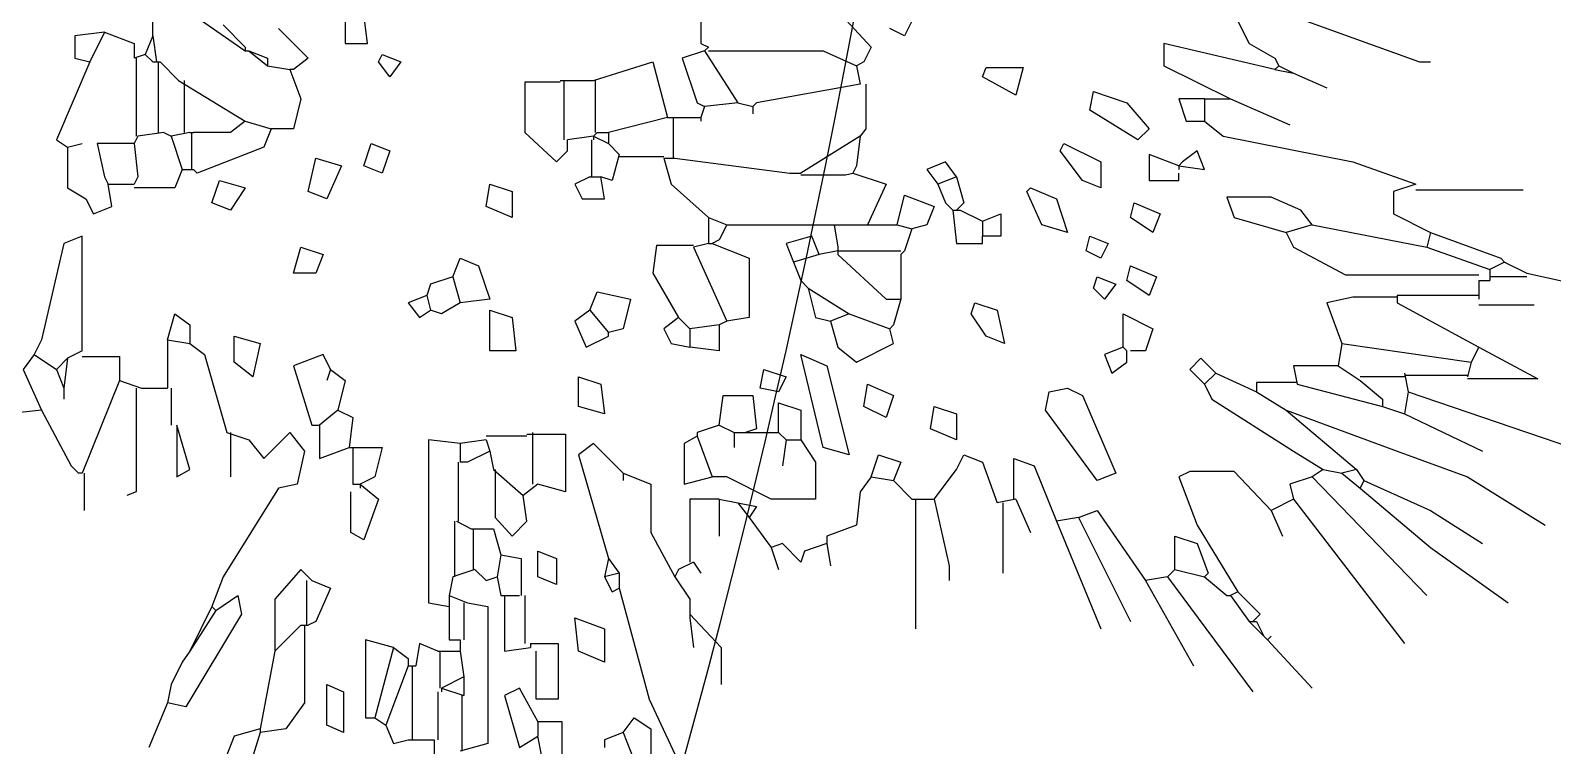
# Model space of a CAD drawing. Header units: inches. Extents: x 242965 to 445791, y 236206 to 423703.
# Drawn here: x 347921.2 to 348033.3, y 354100.4 to 354153.1 of the extents above; entities that cross this region are included whole.
import ezdxf

# ---------------------------------------------------------------- set-up
doc = ezdxf.new("R2010")
doc.units = ezdxf.units.IN
doc.header["$MEASUREMENT"] = 0
doc.layers.add('9', color=251, linetype='Continuous', lineweight=13)
doc.layers.add('NOITHAT', color=8, linetype='Continuous')

# ---------------------------------------------------------------- blocks, each defined once
blk = doc.blocks.new('A$C21B80CA2')
at = {"layer": 'NOITHAT', "linetype": 'Continuous'}
for p, q in [((527.23, 1221.88), (530.78, 1218.06)), ((477.82, 1218.88), (477.82, 1221.33)), ((481.09, 1220.24), (484.64, 1217.79)), ((483, 1219.7), (484.64, 1218.06)), ((492.01, 1220.52), (492.01, 1218.33)), ((493.65, 1218.33), (493.38, 1220.52)), ((518.22, 1219.97), (518.22, 1218.33)), ((533.78, 1219.97), (533.24, 1218.88)), ((557.53, 1220.52), (558.62, 1218.33)), ((561.35, 1220.52), (571.18, 1216.97)), ((474.27, 1219.15), (472.08, 1218.88)), ((472.08, 1218.88), (472.08, 1217.24)), ((474.27, 1219.15), (473.18, 1216.97)), ((474.27, 1219.15), (476.45, 1218.33)), ((477.82, 1218.88), (477.27, 1217.51)), ((477.82, 1218.88), (478.09, 1216.97)), ((487.1, 1219.42), (489.28, 1217.24)), ((533.24, 1218.88), (532.14, 1219.42)), ((472.08, 1217.24), (473.18, 1216.97)), ((476.45, 1218.33), (476.45, 1217.24)), ((477.27, 1217.51), (476.45, 1217.24)), ((476.59, 1217.24), (476.59, 1211.51)), ((477.27, 1217.51), (477.82, 1216.97)), ((484.64, 1218.06), (484.64, 1217.79)), ((484.64, 1217.79), (484.91, 1217.79)), ((484.91, 1217.79), (486.28, 1216.69)), ((484.91, 1217.79), (486.28, 1217.24)), ((486.28, 1217.24), (486.28, 1216.69)), ((489.28, 1217.24), (488.19, 1216.42)), ((492.01, 1218.33), (493.65, 1218.33)), ((494.47, 1216.97), (494.74, 1217.51)), ((494.74, 1217.51), (496.11, 1216.97)), ((518.49, 1217.79), (516.85, 1217.24)), ((516.85, 1217.24), (517.95, 1213.96)), ((518.22, 1218.33), (518.77, 1218.06)), ((518.77, 1218.06), (518.49, 1217.79)), ((518.49, 1217.79), (520.95, 1213.96)), ((518.77, 1217.79), (527.23, 1217.79)), ((527.23, 1217.79), (529.69, 1216.69)), ((530.78, 1218.06), (530.23, 1216.97)), ((552.35, 1218.33), (552.35, 1216.69)), ((560.53, 1216.42), (552.35, 1218.33)), ((558.62, 1218.33), (560.53, 1217.24)), ((560.53, 1217.24), (560.81, 1216.69)), ((473.18, 1216.97), (470.72, 1211.23)), ((477.82, 1216.97), (478.09, 1216.97)), ((478.09, 1216.97), (478.36, 1216.97)), ((478.23, 1216.97), (478.23, 1211.78)), ((478.36, 1216.97), (479.73, 1215.6)), ((486.28, 1216.69), (487.92, 1216.42)), ((488.19, 1216.42), (487.92, 1216.42)), ((487.92, 1216.42), (488.74, 1214.24)), ((495.29, 1215.88), (494.47, 1216.97)), ((496.11, 1216.97), (495.29, 1215.88)), ((510.3, 1215.6), (514.67, 1216.97)), ((514.67, 1216.97), (515.76, 1212.87)), ((530.23, 1216.97), (529.69, 1216.69)), ((529.69, 1216.69), (529.96, 1215.33)), ((538.97, 1215.88), (539.24, 1216.56)), ((539.24, 1216.56), (541.97, 1216.56)), ((541.97, 1216.56), (541.43, 1214.51)), ((552.35, 1216.69), (557.26, 1214.24)), ((560.81, 1216.69), (560.53, 1216.42)), ((560.53, 1216.42), (561.9, 1216.15)), ((560.81, 1216.69), (561.9, 1216.15)), ((561.9, 1216.15), (564.36, 1215.06)), ((571.18, 1216.97), (572, 1216.97)), ((479.73, 1215.6), (484.64, 1212.6)), ((480.14, 1215.6), (480.14, 1211.78)), ((507.85, 1215.47), (505.25, 1215.47)), ((505.25, 1215.47), (505.25, 1211.78)), ((507.85, 1215.6), (510.3, 1215.6)), ((508.12, 1215.6), (508.12, 1211.23)), ((510.44, 1215.6), (510.44, 1211.78)), ((529.96, 1215.33), (522.32, 1213.96)), ((530.37, 1215.33), (530.37, 1212.05)), ((541.43, 1214.51), (538.97, 1215.88)), ((488.74, 1214.24), (488.19, 1212.05)), ((517.95, 1213.96), (518.49, 1213.69)), ((520.95, 1213.96), (518.49, 1213.69)), ((520.95, 1213.96), (522.04, 1213.69)), ((522.32, 1213.96), (522.04, 1213.69)), ((546.88, 1213.42), (547.16, 1214.78)), ((547.16, 1214.78), (549.61, 1213.96)), ((549.61, 1213.96), (551.25, 1212.05)), ((553.44, 1214.24), (553.98, 1212.6)), ((555.35, 1214.24), (553.44, 1214.24)), ((555.35, 1214.24), (557.26, 1214.24)), ((555.35, 1214.24), (555.35, 1212.6)), ((557.26, 1214.24), (561.63, 1212.33)), ((515.76, 1212.87), (511.4, 1211.78)), ((515.76, 1212.87), (516.03, 1212.87)), ((516.03, 1212.87), (516.31, 1212.87)), ((516.17, 1212.87), (516.17, 1209.87)), ((516.31, 1212.87), (518.22, 1212.87)), ((518.49, 1213.69), (518.22, 1212.87)), ((518.22, 1212.87), (518.22, 1212.6)), ((522.04, 1213.69), (522.04, 1213.15)), ((550.43, 1211.23), (546.88, 1213.42)), ((478.63, 1211.78), (476.72, 1211.51)), ((478.63, 1211.78), (479.18, 1211.51)), ((480.55, 1211.78), (479.18, 1211.51)), ((480.55, 1211.78), (480.82, 1211.78)), ((480.68, 1211.78), (480.68, 1209.05)), ((483.55, 1211.78), (480.82, 1211.78)), ((484.64, 1212.6), (483.55, 1211.78)), ((484.64, 1212.6), (486.55, 1212.05)), ((486.55, 1212.05), (486, 1210.69)), ((488.19, 1212.05), (486.55, 1212.05)), ((505.25, 1211.78), (507.57, 1209.6)), ((510.58, 1211.78), (510.3, 1211.51)), ((510.58, 1211.78), (511.4, 1211.78)), ((511.4, 1211.78), (511.4, 1210.96)), ((530.37, 1212.05), (529.96, 1211.51)), ((551.25, 1212.05), (550.43, 1211.23)), ((553.98, 1212.6), (555.35, 1212.6)), ((555.35, 1212.6), (556.71, 1211.51)), ((470.72, 1211.23), (471.54, 1210.69)), ((471.54, 1210.69), (472.63, 1210.96)), ((471.54, 1210.69), (471.54, 1207.69)), ((473.72, 1210.96), (474.27, 1208.51)), ((476.45, 1210.96), (473.72, 1210.96)), ((476.72, 1211.51), (476.45, 1210.96)), ((476.45, 1210.96), (476.72, 1208.51)), ((479.18, 1211.51), (480, 1209.05)), ((486, 1210.69), (481.09, 1208.78)), ((493.38, 1209.32), (493.92, 1210.96)), ((493.92, 1210.96), (495.29, 1210.41)), ((510.3, 1211.51), (508.39, 1211.23)), ((508.39, 1210.41), (508.39, 1211.23)), ((510.17, 1211.23), (510.17, 1208.51)), ((510.3, 1211.51), (510.3, 1211.23)), ((510.3, 1211.51), (511.4, 1210.96)), ((511.4, 1210.96), (512.21, 1210.14)), ((529.96, 1211.51), (525.59, 1208.78)), ((529.96, 1211.51), (529.69, 1209.32)), ((544.7, 1210.41), (544.97, 1210.96)), ((544.97, 1210.96), (547.7, 1209.6)), ((556.71, 1211.51), (566.27, 1209.6)), ((489.28, 1207.41), (489.83, 1209.87)), ((489.83, 1209.87), (491.74, 1209.32)), ((495.29, 1210.41), (494.74, 1208.78)), ((507.57, 1209.6), (508.39, 1210.41)), ((512.21, 1210.14), (511.67, 1208.23)), ((512.21, 1210), (515.49, 1210)), ((515.49, 1209.87), (516.31, 1209.87)), ((515.49, 1209.87), (516.03, 1207.96)), ((516.31, 1209.87), (524.77, 1208.78)), ((536.24, 1209.6), (534.87, 1209.05)), ((537.06, 1208.51), (536.24, 1209.6)), ((546.34, 1208.23), (544.7, 1210.41)), ((547.7, 1209.6), (547.7, 1207.69)), ((551.25, 1210.14), (551.25, 1208.23)), ((553.44, 1209.32), (551.25, 1210.14)), ((553.71, 1209.6), (553.44, 1209.32)), ((554.8, 1210.41), (553.71, 1209.6)), ((555.35, 1209.05), (554.8, 1210.41)), ((566.27, 1209.6), (570.91, 1207.96)), ((474.27, 1208.51), (474.54, 1207.96)), ((476.72, 1208.51), (476.45, 1207.96)), ((480, 1209.05), (479.45, 1207.69)), ((480, 1209.05), (480.82, 1209.05)), ((481.09, 1208.78), (480.82, 1209.05)), ((491.74, 1209.32), (490.65, 1206.87)), ((494.74, 1208.78), (493.38, 1209.32)), ((510.03, 1208.51), (508.94, 1207.96)), ((510.03, 1208.51), (510.85, 1208.51)), ((511.67, 1208.23), (510.85, 1208.51)), ((511.12, 1206.87), (510.85, 1208.51)), ((524.77, 1208.78), (525.59, 1208.78)), ((525.59, 1208.64), (528.87, 1208.64)), ((528.87, 1208.64), (529.41, 1208.78)), ((529.69, 1209.32), (529.41, 1208.78)), ((529.41, 1208.78), (531.87, 1207.96)), ((534.87, 1209.05), (535.69, 1207.96)), ((537.06, 1208.51), (535.69, 1207.96)), ((537.06, 1208.51), (537.6, 1206.59)), ((553.44, 1209.32), (553.44, 1209.05)), ((553.44, 1209.32), (555.35, 1209.05)), ((553.44, 1208.23), (553.44, 1208.78)), ((471.54, 1207.69), (472.9, 1206.87)), ((474.81, 1206.32), (474.54, 1207.96)), ((474.54, 1207.96), (476.45, 1207.96)), ((479.45, 1207.69), (476.45, 1207.69)), ((482.18, 1206.59), (482.73, 1208.23)), ((482.73, 1208.23), (484.64, 1207.69)), ((484.64, 1207.69), (483.55, 1206.05)), ((490.65, 1206.87), (489.28, 1207.41)), ((502.39, 1206.32), (502.66, 1207.96)), ((502.66, 1207.96), (504.3, 1207.41)), ((504.3, 1207.41), (504.3, 1205.5)), ((508.94, 1207.96), (509.48, 1206.87)), ((516.03, 1207.96), (518.77, 1205.5)), ((531.87, 1207.96), (530.5, 1204.96)), ((532.69, 1204.96), (533.24, 1207.14)), ((533.24, 1207.14), (535.42, 1206.32)), ((535.69, 1207.96), (536.24, 1206.59)), ((542.24, 1207.41), (542.52, 1207.69)), ((543.34, 1204.96), (542.24, 1207.41)), ((542.52, 1207.69), (544.43, 1206.87)), ((547.7, 1207.69), (546.34, 1208.23)), ((551.25, 1208.23), (553.44, 1208.23)), ((570.91, 1207.96), (569.27, 1207.41)), ((569.27, 1207.41), (569.27, 1205.77)), ((570.91, 1207.55), (578.83, 1207.55)), ((472.9, 1206.87), (473.45, 1205.77)), ((473.45, 1205.77), (474.81, 1206.32)), ((483.55, 1206.05), (482.18, 1206.59)), ((504.3, 1205.5), (502.39, 1206.32)), ((509.48, 1206.87), (511.12, 1206.87)), ((535.42, 1206.32), (534.87, 1204.96)), ((536.24, 1206.59), (536.78, 1206.05)), ((536.78, 1206.05), (537.06, 1206.05)), ((536.78, 1206.05), (537.06, 1203.59)), ((537.6, 1206.59), (537.06, 1206.05)), ((537.06, 1206.05), (537.33, 1206.05)), ((537.33, 1206.05), (538.97, 1205.23)), ((544.43, 1206.87), (545.25, 1204.41)), ((549.89, 1205.5), (550.16, 1206.59)), ((550.16, 1206.59), (552.07, 1205.77)), ((556.98, 1207), (557.53, 1205.5)), ((560.26, 1207), (556.98, 1207)), ((562.45, 1206.05), (560.26, 1207)), ((563.27, 1204.96), (562.45, 1206.05)), ((518.77, 1205.5), (520.13, 1204.96)), ((518.77, 1205.5), (518.77, 1203.59)), ((520.13, 1204.96), (519.58, 1203.86)), ((520.13, 1204.96), (528.05, 1204.96)), ((528.05, 1204.96), (530.5, 1204.96)), ((528.05, 1204.96), (528.32, 1203.32)), ((530.5, 1204.96), (532.69, 1204.96)), ((532.69, 1204.96), (533.78, 1204.68)), ((534.87, 1204.96), (533.78, 1204.68)), ((538.97, 1205.23), (540.33, 1205.77)), ((538.97, 1205.23), (538.97, 1204.14)), ((540.33, 1205.77), (540.33, 1204.14)), ((545.25, 1204.41), (543.34, 1204.96)), ((551.53, 1204.41), (549.89, 1205.5)), ((552.07, 1205.77), (551.53, 1204.41)), ((557.53, 1205.5), (561.35, 1204.41)), ((563.27, 1204.96), (561.35, 1204.41)), ((563.27, 1204.96), (571.73, 1203.32)), ((569.27, 1205.77), (572, 1204.41)), ((472.63, 1204.14), (471.26, 1203.59)), ((472.63, 1195.67), (472.63, 1204.14)), ((519.58, 1203.86), (519.04, 1203.59)), ((526.41, 1204.14), (524.5, 1203.59)), ((526.95, 1202.77), (526.41, 1204.14)), ((533.78, 1204.68), (533.24, 1203.04)), ((538.97, 1203.59), (538.97, 1204.14)), ((540.33, 1204.14), (538.97, 1204.14)), ((546.61, 1203.04), (546.88, 1204.14)), ((546.88, 1204.14), (548.25, 1203.59)), ((561.35, 1204.41), (561.9, 1203.32)), ((572, 1204.41), (571.73, 1203.32)), ((572, 1204.41), (577.19, 1202.5)), ((471.26, 1203.59), (469.63, 1196.49)), ((488.19, 1201.41), (488.74, 1203.32)), ((488.74, 1203.32), (490.37, 1202.77)), ((490.37, 1202.77), (489.83, 1201.41)), ((514.94, 1203.45), (514.67, 1201.41)), ((517.67, 1203.45), (514.94, 1203.45)), ((518.77, 1203.59), (517.67, 1203.32)), ((517.67, 1203.32), (520.13, 1197.86)), ((518.77, 1203.59), (519.04, 1203.59)), ((519.04, 1203.59), (521.77, 1202.5)), ((524.5, 1203.59), (525.04, 1202.22)), ((526.95, 1202.77), (525.04, 1202.22)), ((528.32, 1203.04), (526.95, 1202.77)), ((528.32, 1203.32), (528.32, 1203.04)), ((528.32, 1203.04), (532.96, 1203.04)), ((528.32, 1203.04), (528.32, 1202.77)), ((528.32, 1202.77), (531.87, 1199.49)), ((533.24, 1203.04), (532.96, 1202.77)), ((532.96, 1202.77), (532.96, 1199.49)), ((537.06, 1203.59), (538.97, 1203.59)), ((547.7, 1202.5), (546.61, 1203.04)), ((548.25, 1203.59), (547.7, 1202.5)), ((561.9, 1203.32), (565.72, 1201.27)), ((571.73, 1203.32), (576.37, 1201.68)), ((499.93, 1201.13), (500.48, 1202.5)), ((500.48, 1202.5), (501.84, 1201.95)), ((501.84, 1201.95), (502.66, 1199.49)), ((521.77, 1202.5), (521.77, 1198.13)), ((525.04, 1202.22), (525.59, 1200.86)), ((549.61, 1200.86), (549.89, 1201.95)), ((549.89, 1201.95), (551.8, 1201.13)), ((577.46, 1202.22), (576.37, 1201.68)), ((576.37, 1201.68), (576.37, 1200.86)), ((577.19, 1202.5), (577.46, 1202.22)), ((577.46, 1202.22), (579.1, 1201.41)), ((489.83, 1201.41), (488.19, 1201.41)), ((498.29, 1200.59), (498.02, 1199.77)), ((499.93, 1201.13), (498.29, 1200.59)), ((499.93, 1201.13), (500.48, 1199.22)), ((514.67, 1201.41), (516.58, 1198.13)), ((525.59, 1200.86), (526.14, 1200.31)), ((547.16, 1200.31), (547.43, 1201.13)), ((547.43, 1201.13), (548.8, 1200.59)), ((548.8, 1200.59), (547.98, 1199.49)), ((551.25, 1199.77), (549.61, 1200.86)), ((551.8, 1201.13), (551.25, 1199.77)), ((565.72, 1201.27), (569.54, 1201.27)), ((569.54, 1201.27), (572, 1201.27)), ((572, 1201.27), (575.55, 1201.27)), ((575.55, 1200.86), (576.37, 1200.86)), ((575.55, 1200.86), (575.55, 1199.49)), ((579.1, 1201.13), (576.37, 1201.13)), ((579.1, 1201.41), (584.01, 1200.31)), ((498.02, 1199.77), (496.65, 1199.22)), ((498.02, 1199.77), (498.29, 1198.67)), ((502.66, 1199.49), (500.48, 1199.22)), ((510.03, 1198.67), (510.58, 1200.04)), ((510.58, 1200.04), (513.03, 1199.49)), ((513.03, 1199.49), (512.49, 1197.31)), ((526.14, 1200.31), (529.14, 1198.4)), ((526.14, 1200.31), (526.68, 1198.13)), ((531.87, 1199.49), (532.96, 1199.49)), ((532.96, 1199.49), (532.42, 1197.59)), ((547.98, 1199.49), (547.16, 1200.31)), ((566.27, 1199.63), (564.36, 1199.22)), ((569.54, 1199.63), (566.27, 1199.63)), ((569.54, 1199.77), (569.54, 1199.22)), ((575.55, 1199.77), (569.54, 1199.77)), ((478.91, 1196.49), (479.45, 1198.4)), ((479.45, 1198.4), (480.55, 1197.59)), ((496.65, 1199.22), (497.47, 1198.13)), ((497.47, 1198.13), (498.29, 1198.67)), ((499.11, 1198.4), (498.29, 1198.67)), ((500.48, 1199.22), (499.11, 1198.4)), ((502.66, 1195.67), (502.66, 1198.67)), ((502.66, 1198.67), (504.3, 1198.13)), ((510.03, 1198.67), (508.94, 1197.86)), ((510.03, 1198.67), (511.4, 1197.04)), ((529.14, 1198.4), (527.77, 1197.86)), ((529.14, 1198.4), (532.14, 1197.31)), ((538.15, 1198.4), (538.42, 1199.22)), ((539.24, 1196.77), (538.15, 1198.4)), ((538.42, 1199.22), (540.06, 1198.67)), ((540.06, 1198.67), (540.61, 1196.22)), ((549.34, 1198.4), (551.53, 1197.31)), ((549.34, 1195.95), (549.34, 1198.4)), ((564.36, 1199.22), (565.45, 1196.22)), ((569.54, 1199.22), (575.55, 1195.95)), ((575.55, 1199.08), (579.64, 1199.08)), ((480.55, 1197.59), (480.55, 1196.22)), ((504.3, 1198.13), (504.57, 1195.67)), ((508.94, 1197.86), (509.76, 1195.95)), ((512.49, 1197.31), (511.4, 1197.04)), ((511.4, 1196.77), (511.4, 1197.04)), ((516.58, 1198.13), (515.49, 1197.31)), ((515.49, 1197.31), (516.03, 1196.22)), ((516.58, 1198.13), (517.4, 1197.31)), ((519.58, 1197.59), (517.4, 1197.31)), ((517.4, 1197.31), (517.4, 1195.95)), ((520.13, 1197.86), (519.58, 1197.59)), ((519.58, 1197.59), (519.58, 1195.67)), ((521.77, 1198.13), (520.13, 1197.86)), ((526.68, 1198.13), (527.77, 1197.86)), ((527.77, 1197.86), (528.32, 1195.95)), ((532.42, 1197.59), (532.14, 1197.31)), ((532.42, 1196.22), (532.14, 1197.31)), ((551.53, 1197.31), (550.98, 1195.67)), ((469.63, 1196.49), (469.08, 1195.4)), ((478.91, 1196.49), (480.55, 1196.22)), ((478.91, 1196.49), (478.91, 1192.94)), ((480.55, 1196.22), (481.64, 1195.4)), ((483.82, 1194.85), (483.82, 1196.77)), ((483.82, 1196.77), (485.73, 1196.22)), ((485.73, 1196.22), (485.19, 1193.76)), ((509.76, 1195.95), (511.4, 1196.77)), ((516.03, 1196.22), (517.4, 1195.95)), ((519.58, 1195.67), (517.4, 1195.95)), ((528.32, 1195.95), (529.69, 1194.85)), ((529.69, 1194.85), (532.42, 1196.22)), ((540.61, 1196.22), (539.24, 1196.77)), ((549.34, 1195.95), (547.98, 1195.4)), ((549.34, 1195.95), (549.61, 1195.67)), ((565.45, 1196.22), (565.18, 1194.58)), ((565.45, 1196.22), (575, 1194.85)), ((575.55, 1195.95), (575, 1194.85)), ((575.55, 1195.95), (579.92, 1193.63)), ((469.08, 1195.4), (468.26, 1194.31)), ((469.08, 1195.4), (470.72, 1194.31)), ((471.54, 1195.13), (470.72, 1194.31)), ((471.54, 1195.13), (471.26, 1192.94)), ((472.63, 1195.67), (471.54, 1195.13)), ((472.63, 1195.26), (475.36, 1195.26)), ((475.36, 1195.26), (475.36, 1193.49)), ((481.64, 1195.4), (483.28, 1189.67)), ((485.19, 1193.76), (483.82, 1194.85)), ((490.37, 1195.4), (488.19, 1194.58)), ((490.92, 1194.31), (490.37, 1195.4)), ((504.57, 1195.67), (502.66, 1195.67)), ((527.23, 1188.57), (525.59, 1195.4)), ((525.59, 1195.4), (527.5, 1194.58)), ((547.98, 1195.4), (548.52, 1194.04)), ((548.52, 1194.04), (549.61, 1194.85)), ((549.61, 1194.85), (549.61, 1195.67)), ((550.98, 1195.67), (549.89, 1195.67)), ((555.08, 1195.13), (554.26, 1194.31)), ((556.17, 1194.04), (555.08, 1195.13)), ((575, 1194.85), (574.73, 1193.76)), ((468.26, 1194.31), (469.63, 1191.3)), ((470.72, 1194.31), (471.26, 1192.94)), ((488.19, 1194.58), (489.55, 1190.21)), ((490.92, 1194.31), (490.65, 1193.49)), ((490.92, 1194.31), (492.01, 1193.49)), ((509.21, 1191.58), (509.21, 1193.76)), ((509.21, 1193.76), (510.85, 1193.22)), ((522.59, 1192.94), (522.86, 1194.31)), ((522.86, 1194.31), (524.5, 1193.76)), ((524.5, 1193.76), (523.95, 1192.67)), ((527.5, 1194.58), (529.14, 1188.03)), ((554.26, 1194.31), (555.35, 1193.22)), ((556.17, 1194.04), (555.35, 1193.22)), ((556.17, 1194.04), (559.17, 1192.67)), ((561.9, 1194.58), (562.17, 1193.22)), ((565.18, 1194.58), (561.9, 1194.58)), ((565.18, 1194.58), (566.81, 1193.49)), ((570.09, 1193.76), (566.81, 1193.76)), ((570.09, 1194.04), (570.36, 1192.67)), ((570.09, 1193.9), (574.73, 1193.9)), ((471.26, 1192.94), (471.26, 1192.12)), ((475.36, 1193.49), (472.63, 1186.67)), ((475.36, 1193.49), (477, 1192.94)), ((476.59, 1192.94), (476.59, 1185.3)), ((477, 1192.94), (478.91, 1192.94)), ((479.18, 1192.94), (479.18, 1190.21)), ((492.01, 1193.49), (491.47, 1191.3)), ((510.85, 1193.22), (511.12, 1191.03)), ((523.95, 1192.67), (522.59, 1192.94)), ((530.23, 1191.58), (530.5, 1193.22)), ((530.5, 1193.22), (532.42, 1192.4)), ((543.61, 1191.3), (543.88, 1192.67)), ((543.88, 1192.67), (545.25, 1192.94)), ((545.25, 1192.94), (546.34, 1192.4)), ((555.35, 1193.22), (555.89, 1192.12)), ((559.17, 1193.35), (559.17, 1192.67)), ((562.17, 1193.35), (559.17, 1193.35)), ((559.17, 1192.67), (561.35, 1191.3)), ((562.17, 1193.22), (568.45, 1191.58)), ((566.81, 1193.49), (568.45, 1192.12)), ((570.36, 1192.67), (570.09, 1191.03)), ((570.36, 1192.67), (582.38, 1188.57)), ((579.92, 1193.63), (574.73, 1193.63)), ((511.12, 1191.03), (509.21, 1191.58)), ((519.58, 1190.21), (519.86, 1192.4)), ((519.86, 1192.4), (522.04, 1192.4)), ((522.04, 1192.4), (522.32, 1189.94)), ((523.95, 1191.85), (525.59, 1191.3)), ((523.95, 1189.67), (523.95, 1191.85)), ((531.87, 1190.76), (530.23, 1191.58)), ((532.42, 1192.4), (531.87, 1190.76)), ((535.14, 1189.94), (535.42, 1191.58)), ((535.42, 1191.58), (537.06, 1191.03)), ((546.34, 1192.4), (548.8, 1186.67)), ((555.89, 1192.12), (561.9, 1188.3)), ((568.45, 1192.12), (568.45, 1191.58)), ((568.45, 1191.58), (570.09, 1191.03)), ((469.63, 1191.3), (467.17, 1191.03)), ((469.63, 1191.3), (471.81, 1187.21)), ((491.47, 1191.3), (490.1, 1190.21)), ((491.47, 1191.3), (492.56, 1190.76)), ((492.56, 1190.76), (492.29, 1188.57)), ((525.59, 1191.3), (525.59, 1189.12)), ((537.06, 1191.03), (537.06, 1189.12)), ((547.43, 1186.12), (543.61, 1191.3)), ((561.35, 1191.3), (569.54, 1188.3)), ((561.35, 1191.3), (566.54, 1186.94)), ((570.09, 1191.03), (575.82, 1188.3)), ((480.55, 1186.94), (479.59, 1190.21)), ((479.59, 1190.21), (479.59, 1186.39)), ((483.28, 1189.67), (484.91, 1189.12)), ((483.55, 1189.67), (483.55, 1186.39)), ((486, 1187.76), (487.92, 1189.67)), ((487.92, 1189.67), (489.01, 1188.3)), ((489.55, 1190.21), (490.1, 1190.21)), ((490.1, 1190.21), (490.1, 1187.76)), ((505.39, 1189.39), (502.39, 1189.39)), ((505.39, 1189.53), (508.25, 1189.53)), ((505.8, 1189.67), (505.8, 1185.85)), ((508.25, 1189.53), (508.25, 1185.3)), ((517.95, 1189.39), (516.99, 1188.85)), ((519.58, 1190.21), (517.95, 1189.67)), ((517.95, 1189.67), (517.95, 1189.39)), ((517.95, 1189.39), (519.04, 1186.39)), ((519.58, 1190.21), (520.68, 1189.67)), ((520.68, 1189.67), (521.5, 1189.67)), ((520.68, 1189.67), (520.68, 1188.57)), ((522.32, 1189.94), (521.5, 1189.67)), ((521.5, 1189.67), (523.95, 1189.67)), ((523.95, 1189.67), (524.5, 1189.12)), ((537.06, 1189.12), (535.14, 1189.94)), ((484.91, 1189.12), (486, 1187.76)), ((489.01, 1188.3), (488.46, 1185.85)), ((490.1, 1187.76), (492.29, 1188.57)), ((492.29, 1188.57), (492.56, 1188.57)), ((492.56, 1188.57), (492.56, 1185.85)), ((492.56, 1188.57), (494.74, 1188.57)), ((494.74, 1188.57), (494.19, 1186.39)), ((498.15, 1189.12), (498.15, 1177.11)), ((500.48, 1188.85), (498.15, 1189.12)), ((502.39, 1189.12), (500.48, 1188.85)), ((500.48, 1188.85), (500.48, 1187.48)), ((502.66, 1188.3), (501.02, 1187.48)), ((502.39, 1189.12), (502.66, 1188.3)), ((502.66, 1188.3), (502.93, 1186.94)), ((510.3, 1188.85), (509.21, 1188.03)), ((512.49, 1186.67), (510.3, 1188.85)), ((516.99, 1188.85), (516.99, 1185.85)), ((524.5, 1189.12), (524.23, 1187.21)), ((524.5, 1189.12), (525.59, 1189.12)), ((525.59, 1189.12), (526.68, 1187.48)), ((529.14, 1188.03), (527.23, 1188.57)), ((561.9, 1188.3), (564.08, 1186.94)), ((569.54, 1188.3), (574.73, 1186.39)), ((471.81, 1187.21), (472.36, 1186.67)), ((500.34, 1187.48), (500.34, 1183.12)), ((501.02, 1187.48), (500.48, 1187.48)), ((509.21, 1188.03), (511.4, 1180.38)), ((526.68, 1187.48), (526.68, 1184.75)), ((530.78, 1186.39), (531.32, 1188.03)), ((531.32, 1188.03), (532.96, 1187.48)), ((532.96, 1187.48), (532.42, 1186.12)), ((537.06, 1186.94), (537.6, 1188.03)), ((537.6, 1188.03), (538.97, 1187.48)), ((538.97, 1187.48), (540.06, 1184.48)), ((541.29, 1187.76), (542.79, 1187.21)), ((541.29, 1184.75), (541.29, 1187.76)), ((542.79, 1187.21), (544.43, 1183.12)), ((472.63, 1186.67), (472.36, 1186.67)), ((472.77, 1186.67), (472.77, 1183.93)), ((479.59, 1186.39), (480.55, 1186.94)), ((488.46, 1185.85), (487.1, 1185.57)), ((492.56, 1185.85), (493.1, 1185.85)), ((494.19, 1186.39), (493.1, 1185.85)), ((493.1, 1185.85), (494.47, 1184.75)), ((493.1, 1185.85), (493.1, 1185.57)), ((502.93, 1186.94), (505.11, 1185.03)), ((503.07, 1186.94), (503.07, 1183.39)), ((506.21, 1185.85), (505.11, 1185.03)), ((508.25, 1185.3), (506.21, 1185.85)), ((512.49, 1186.67), (514.54, 1185.85)), ((512.49, 1186.67), (512.49, 1186.12)), ((514.54, 1185.85), (514.54, 1182.3)), ((516.99, 1185.85), (519.04, 1186.39)), ((520.13, 1186.39), (519.04, 1186.39)), ((523.41, 1184.75), (520.13, 1186.39)), ((530.78, 1186.39), (529.96, 1185.3)), ((530.78, 1186.39), (532.42, 1186.12)), ((532.42, 1186.12), (533.78, 1184.75)), ((535.42, 1184.75), (537.06, 1186.94)), ((548.8, 1186.67), (547.43, 1186.12)), ((554.26, 1186.8), (553.44, 1186.39)), ((553.44, 1186.39), (554.8, 1182.84)), ((557.53, 1186.8), (554.26, 1186.8)), ((560.26, 1183.93), (557.53, 1186.8)), ((563.27, 1186.39), (561.63, 1185.85)), ((561.63, 1185.85), (561.9, 1184.75)), ((564.08, 1186.94), (563.27, 1186.39)), ((563.27, 1186.39), (571.73, 1177.66)), ((564.08, 1186.94), (565.45, 1186.67)), ((566.54, 1186.94), (565.45, 1186.67)), ((565.45, 1186.67), (566.81, 1185.57)), ((566.54, 1186.94), (567.09, 1186.12)), ((567.09, 1186.12), (566.81, 1185.57)), ((567.09, 1186.12), (572, 1183.93)), ((574.73, 1186.39), (580.46, 1182.84)), ((476.59, 1185.3), (475.9, 1185.03)), ((487.1, 1185.57), (483, 1179.02)), ((492.42, 1182.3), (492.42, 1185.3)), ((494.47, 1184.75), (493.38, 1181.75)), ((505.39, 1183.12), (505.11, 1185.03)), ((517.4, 1184.75), (517.4, 1180.11)), ((519.58, 1184.75), (517.4, 1184.75)), ((519.58, 1184.75), (520.95, 1184.48)), ((519.58, 1184.75), (519.58, 1182.02)), ((526.68, 1184.75), (523.41, 1184.75)), ((529.96, 1185.3), (529.69, 1182.84)), ((533.78, 1184.75), (535.42, 1184.75)), ((534.05, 1184.75), (534.05, 1175.2)), ((535.42, 1184.75), (536.51, 1179.84)), ((541.43, 1184.75), (540.06, 1184.48)), ((541.43, 1184.75), (542.52, 1182.3)), ((561.9, 1184.75), (560.26, 1183.93)), ((561.9, 1184.75), (570.09, 1174.11)), ((566.81, 1185.57), (572, 1181.2)), ((520.95, 1184.48), (521.77, 1183.39)), ((520.95, 1184.48), (522.32, 1184.21)), ((522.32, 1184.21), (521.77, 1183.39)), ((540.47, 1184.48), (540.47, 1179.29)), ((546.06, 1183.39), (547.43, 1183.93)), ((547.43, 1183.93), (550.98, 1178.75)), ((560.26, 1183.93), (561.08, 1182.02)), ((572, 1183.93), (575.82, 1181.48)), ((500.07, 1183.12), (500.07, 1179.02)), ((500.2, 1183.12), (501.29, 1182.57)), ((501.29, 1182.57), (502.93, 1182.57)), ((501.43, 1182.57), (501.43, 1179.57)), ((502.93, 1182.57), (503.48, 1180.66)), ((503.07, 1183.39), (504.3, 1182.02)), ((504.3, 1182.02), (505.39, 1183.12)), ((521.77, 1183.39), (523.41, 1181.2)), ((529.69, 1182.84), (527.5, 1182.02)), ((546.06, 1183.39), (544.43, 1183.12)), ((544.43, 1183.12), (547.7, 1175.2)), ((546.06, 1183.39), (549.89, 1175.74)), ((554.8, 1182.84), (557.8, 1177.93)), ((493.38, 1181.75), (492.42, 1182.3)), ((514.54, 1182.3), (516.31, 1179.02)), ((524.23, 1181.48), (523.41, 1181.2)), ((525.59, 1180.11), (524.23, 1181.48)), ((527.5, 1181.48), (525.86, 1180.93)), ((527.5, 1182.02), (527.5, 1181.48)), ((527.5, 1181.48), (527.77, 1179.84)), ((553.16, 1182.02), (554.8, 1181.48)), ((553.16, 1179.57), (553.16, 1182.02)), ((554.8, 1181.48), (555.62, 1179.29)), ((503.48, 1180.66), (503.21, 1179.02)), ((503.48, 1180.66), (504.98, 1180.38)), ((504.98, 1180.38), (504.98, 1177.66)), ((506.21, 1180.93), (507.57, 1180.38)), ((506.21, 1179.02), (506.21, 1180.93)), ((507.57, 1180.38), (507.57, 1178.47)), ((511.4, 1180.38), (511.12, 1179.02)), ((511.4, 1180.38), (512.21, 1179.29)), ((523.41, 1181.2), (523.95, 1179.57)), ((525.86, 1180.93), (525.59, 1180.11)), ((572, 1181.2), (577.73, 1177.11)), ((488.74, 1179.57), (486.82, 1177.38)), ((489.55, 1178.75), (488.74, 1179.57)), ((501.57, 1179.57), (499.93, 1179.02)), ((501.57, 1179.57), (502.39, 1178.75)), ((512.21, 1179.29), (511.12, 1179.02)), ((512.21, 1179.29), (512.21, 1178.2)), ((516.58, 1179.57), (516.31, 1179.02)), ((517.67, 1180.11), (516.58, 1179.57)), ((517.67, 1180.11), (518.22, 1179.29)), ((536.51, 1179.84), (536.51, 1178.75)), ((553.16, 1179.57), (552.62, 1179.02)), ((553.16, 1179.57), (555.35, 1179.02)), ((555.62, 1179.29), (555.35, 1179.02)), ((483, 1179.02), (482.18, 1176.84)), ((489.15, 1178.75), (489.15, 1175.47)), ((489.55, 1178.75), (490.92, 1178.2)), ((490.92, 1178.2), (489.83, 1175.74)), ((499.93, 1179.02), (499.66, 1177.66)), ((502.39, 1178.75), (503.21, 1179.02)), ((503.21, 1179.02), (503.48, 1177.66)), ((507.57, 1178.47), (506.21, 1179.02)), ((511.12, 1179.02), (511.67, 1177.93)), ((511.67, 1177.93), (512.21, 1178.2)), ((512.21, 1178.2), (514.4, 1170.01)), ((516.31, 1179.02), (517.4, 1177.38)), ((552.62, 1179.02), (550.98, 1178.75)), ((550.98, 1178.75), (554.53, 1172.47)), ((552.62, 1179.02), (558.9, 1170.56)), ((555.35, 1179.02), (556.98, 1177.66)), ((482.46, 1176.56), (484.09, 1177.66)), ((484.09, 1177.66), (484.37, 1176.29)), ((486.82, 1177.38), (486.82, 1173.56)), ((498.15, 1177.11), (499.66, 1176.84)), ((499.66, 1177.66), (501.02, 1177.11)), ((499.66, 1177.66), (499.66, 1176.84)), ((500.75, 1177.11), (500.75, 1174.38)), ((501.02, 1177.11), (502.52, 1176.84)), ((503.48, 1177.66), (504.84, 1177.66)), ((503.75, 1177.66), (503.75, 1173.56)), ((505.25, 1177.66), (505.25, 1174.11)), ((517.4, 1177.38), (517.4, 1176.29)), ((517.4, 1177.38), (517.4, 1176.29)), ((556.98, 1177.66), (557.26, 1177.66)), ((557.8, 1177.93), (557.26, 1177.66)), ((557.26, 1177.66), (558.62, 1175.74)), ((557.8, 1177.93), (559.44, 1176.29)), ((484.37, 1176.29), (480.27, 1169.46)), ((482.18, 1176.84), (480.55, 1173.56)), ((482.46, 1176.56), (480.55, 1173.56)), ((482.18, 1176.84), (482.46, 1176.56)), ((489.83, 1175.74), (489.28, 1175.47)), ((499.66, 1176.84), (499.66, 1174.38)), ((502.52, 1176.84), (502.52, 1166.74)), ((509.21, 1173.56), (508.94, 1176.02)), ((508.94, 1176.02), (511.12, 1175.2)), ((517.4, 1176.29), (517.4, 1176.02)), ((517.4, 1176.29), (519.72, 1173.83)), ((517.4, 1176.02), (517.67, 1173.83)), ((558.62, 1175.74), (558.9, 1175.74)), ((558.62, 1175.74), (559.72, 1174.65)), ((559.44, 1176.29), (558.9, 1175.74)), ((558.9, 1175.74), (559.17, 1175.74)), ((559.17, 1175.74), (559.72, 1174.65)), ((488.74, 1175.47), (486.82, 1173.56)), ((488.74, 1175.47), (489.28, 1175.47)), ((489.01, 1175.47), (489.01, 1169.74)), ((511.12, 1175.2), (511.12, 1172.74)), ((559.72, 1174.65), (559.99, 1174.38)), ((559.99, 1174.38), (560.26, 1174.65)), ((480.55, 1173.56), (480, 1172.74)), ((486.82, 1173.56), (485.73, 1167.83)), ((486.82, 1173.56), (486.82, 1173.56)), ((493.51, 1174.38), (493.51, 1168.65)), ((495.56, 1173.83), (493.51, 1174.38)), ((495.56, 1173.83), (494.19, 1168.65)), ((495.56, 1173.83), (496.65, 1173.01)), ((497.47, 1174.11), (497.2, 1172.47)), ((498.84, 1173.56), (497.47, 1174.11)), ((498.84, 1173.56), (500.48, 1173.56)), ((498.97, 1173.56), (498.97, 1170.83)), ((499.66, 1174.38), (500.48, 1174.38)), ((500.48, 1174.38), (500.48, 1173.56)), ((500.48, 1173.56), (500.75, 1171.65)), ((503.75, 1173.56), (505.66, 1173.83)), ((505.66, 1174.11), (507.71, 1174.11)), ((505.66, 1174.11), (505.66, 1173.83)), ((506.07, 1170.01), (506.07, 1173.56)), ((507.71, 1174.11), (507.71, 1170.01)), ((511.12, 1172.74), (509.21, 1173.56)), ((519.72, 1173.83), (519.72, 1171.1)), ((559.99, 1174.38), (563.27, 1170.83)), ((480, 1172.74), (479.18, 1171.1)), ((480, 1172.74), (479.18, 1171.1)), ((496.65, 1172.47), (495.01, 1168.1)), ((496.65, 1173.01), (496.65, 1172.47)), ((496.65, 1172.47), (497.2, 1172.47)), ((496.93, 1172.47), (496.93, 1167.01)), ((500.75, 1171.65), (499.11, 1170.83)), ((500.75, 1171.65), (500.75, 1170.28)), ((479.18, 1171.1), (478.91, 1169.74)), ((490.65, 1168.1), (490.65, 1171.1)), ((490.65, 1171.1), (491.88, 1170.56)), ((491.88, 1170.56), (491.88, 1167.56)), ((498.84, 1170.56), (498.84, 1167.01)), ((499.11, 1170.83), (499.11, 1170.56)), ((499.11, 1170.83), (500.75, 1170.28)), ((500.61, 1170.28), (500.61, 1166.19)), ((504.84, 1170.83), (503.75, 1170.28)), ((503.75, 1170.28), (504.84, 1166.46)), ((506.21, 1168.37), (504.84, 1170.83)), ((478.91, 1169.74), (477.54, 1166.46)), ((480.27, 1169.46), (478.91, 1169.74)), ((489.01, 1169.74), (487.64, 1167.83)), ((507.71, 1170.01), (506.07, 1170.01)), ((514.4, 1170.01), (516.85, 1164.82)), ((491.88, 1167.56), (490.65, 1168.1)), ((493.51, 1168.65), (494.19, 1168.65)), ((494.19, 1168.65), (495.01, 1168.1)), ((495.01, 1168.1), (495.56, 1166.74)), ((506.21, 1168.37), (507.98, 1168.37)), ((506.21, 1168.37), (506.21, 1167.28)), ((507.98, 1168.37), (507.98, 1165.37)), ((512.49, 1167.56), (513.31, 1168.65)), ((513.31, 1168.65), (514.54, 1167.83)), ((483.82, 1167.28), (481.37, 1161)), ((485.73, 1167.56), (481.91, 1155.27)), ((485.73, 1167.83), (483.82, 1167.28)), ((487.64, 1167.83), (485.73, 1167.56)), ((485.73, 1167.83), (485.73, 1167.56)), ((495.56, 1166.74), (496.65, 1167.01)), ((496.65, 1167.01), (498.56, 1167.01)), ((498.56, 1167.01), (498.56, 1163.46)), ((504.84, 1166.46), (506.21, 1167.28)), ((506.48, 1165.92), (506.21, 1167.28)), ((512.49, 1167.56), (511.12, 1167.01)), ((511.12, 1167.01), (511.12, 1166.46)), ((512.49, 1167.56), (513.58, 1164.82)), ((514.54, 1167.83), (514.54, 1164.82)), ((502.52, 1166.74), (500.48, 1166.19))]:
    blk.add_line(p, q, dxfattribs=at)
at = {"layer": 'NOITHAT'}
for ratio, end_param in [(0.512382, 8.508498), (0.768573, 8.827198)]:
    blk.add_ellipse((336.29, 1357), major_axis=(0, 401.18), ratio=ratio, start_param=3.739173, end_param=end_param, dxfattribs=at)

msp = doc.modelspace()

# ---------------------------------------------------------------- block references
at = {"layer": '9'}
msp.add_blockref('A$C21B80CA2', (347452.35, 352933.792), dxfattribs=at)

doc.saveas('drawing.dxf')
